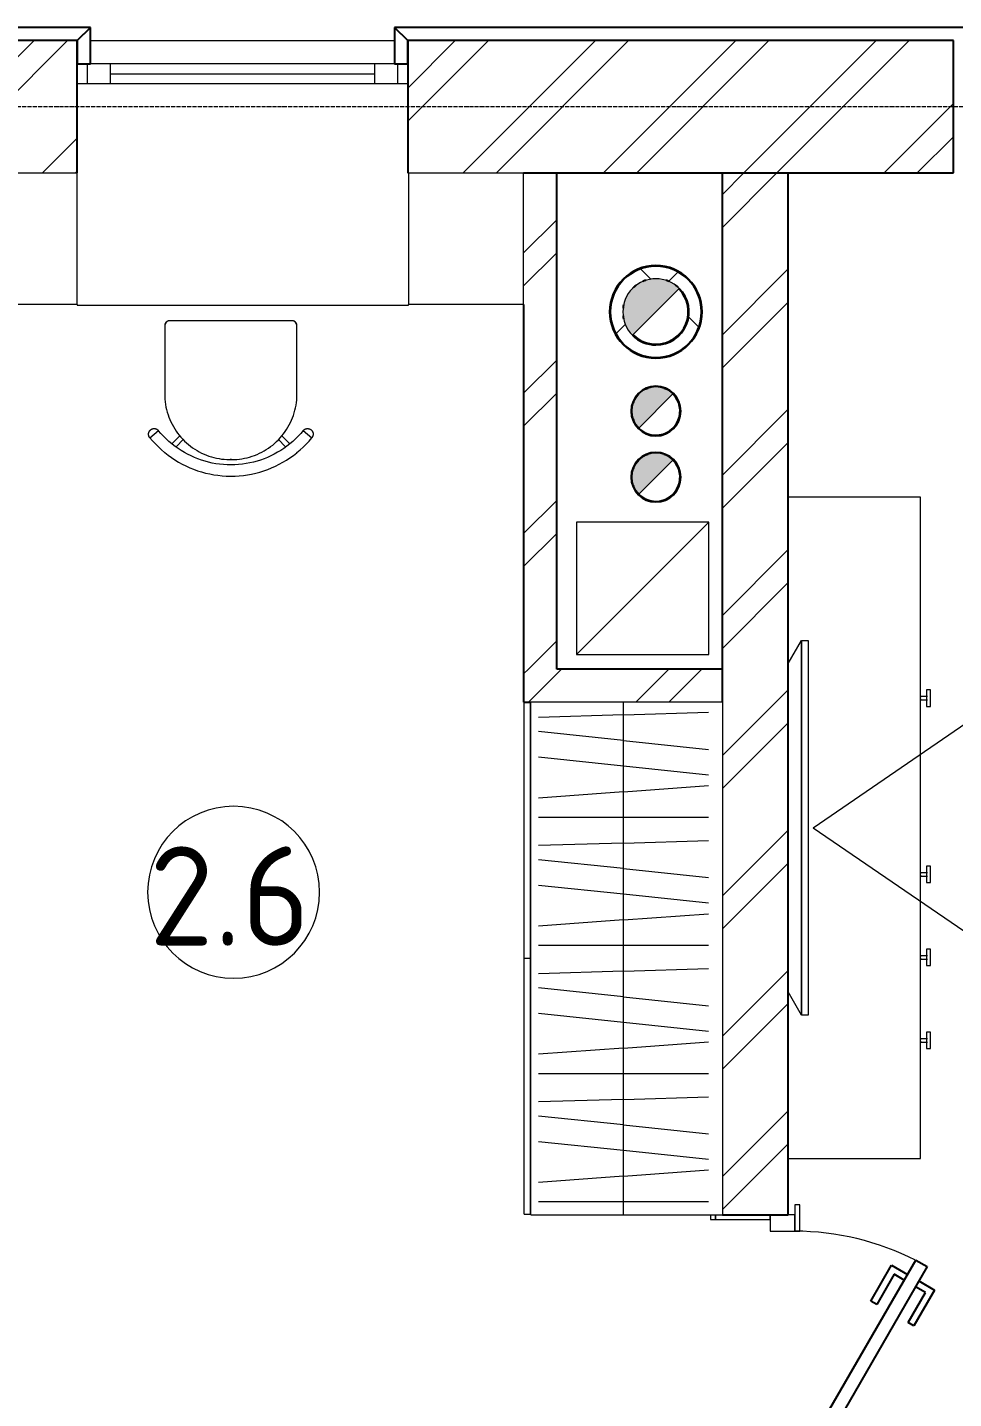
# Model space of a CAD drawing. Header units: millimetres. Extents: x -5016 to 23572, y 233981 to 377995.
# Drawn here: x 13500 to 16300, y 309893 to 314040 of the extents above; entities that cross this region are included whole.
import ezdxf

# ---------------------------------------------------------------- set-up
doc = ezdxf.new("R2010")
doc.units = ezdxf.units.MM
doc.linetypes.add('Осевая 12-2-2', pattern=[16, 12, -2, 0, -2])
for name, color, linetype, lineweight in [('A-AREA-IDEN', 8, 'Continuous', 13), ('A-COLS', 8, 'Continuous', 13), ('A-DETL-GENF', 9, 'Continuous', 13), ('A-DOOR', 8, 'Continuous', 13), ('A-GLAZ', 8, 'Continuous', 13), ('A-WALL', 8, 'Continuous', 13), ('A-WALL-PATT', 8, 'Continuous', 13), ('I-FURN', 9, 'Continuous', 13), ('M-EQPM', 9, 'Continuous', 13), ('S-GRID', 8, 'Continuous', 13), ('АР_подложка', 8, 'Continuous', 13)]:
    doc.layers.add(name, color=color, linetype=linetype, lineweight=lineweight)
doc.layers.add('A-DETL', color=9, linetype='Continuous', lineweight=13, true_color=0xc200a600)
doc.styles.add('GOST Common', font='GOST_Common.ttf', dxfattribs={"height": 300})
pattern_1 = [(45, (0, 0), (-212.132, 212.132), []), (45, (0, 100), (-212.132, 212.132), [])]

# ---------------------------------------------------------------- blocks, each defined once
blk = doc.blocks.new('INT 15 Тумба - INT 15 Тумба-1564459-Этаж 2 - План кровли')
at = {"layer": 'I-FURN'}
for p, q in [((-1000, 200), (-1000, -200)), ((1000, -200), (1000, 200)), ((-1000, -200), (1000, -200)), ((-648, -200), (-648, -221)), ((-645.5, -200), (-648, -200)), ((-647.8, -200), (-648, -200)), ((-638, -200), (-640.5, -200)), ((-638, -200), (-638.2, -200)), ((-638, -221), (-638, -200)), ((-397, -200), (-397, -221)), ((-394.5, -200), (-397, -200)), ((-396.8, -200), (-397, -200)), ((-387, -200), (-389.5, -200)), ((-387, -200), (-387.2, -200)), ((-387, -221), (-387, -200)), ((-146, -200), (-146, -221)), ((-143.5, -200), (-146, -200)), ((-145.8, -200), (-146, -200)), ((-136, -200), (-138.5, -200)), ((-136, -200), (-136.2, -200)), ((-136, -221), (-136, -200)), ((387, -200), (387, -221)), ((389.5, -200), (387, -200)), ((387.2, -200), (387, -200)), ((397, -200), (394.5, -200)), ((397, -200), (396.8, -200)), ((397, -221), (397, -200)), ((-618, -218), (-668, -218)), ((-668, -218), (-668, -230)), ((-668, -230), (-618, -230)), ((-618, -230), (-618, -218)), ((-367, -218), (-417, -218)), ((-417, -218), (-417, -230)), ((-417, -230), (-367, -230)), ((-367, -230), (-367, -218)), ((-116, -218), (-166, -218)), ((-166, -218), (-166, -230)), ((-166, -230), (-116, -230)), ((-116, -230), (-116, -218)), ((417, -218), (367, -218)), ((367, -218), (367, -230)), ((367, -230), (417, -230)), ((417, -230), (417, -218))]:
    blk.add_line(p, q, dxfattribs=at)
blk = doc.blocks.new('ТВ - Плоский экран1 - ТВ 60_ 3-1356783-Этаж 2 - План кровли')
at = {"layer": 'M-EQPM'}
for p, q in [((-570.5, 18.5), (-500.5, 58.5)), ((492.6, 58.5), (562.6, 18.5)), ((-570.5, -1.5), (-570.5, 18.5)), ((-570.5, 18.5), (562.6, 18.5)), ((562.6, 18.5), (-570.5, 18.5)), ((562.6, 18.5), (562.6, -1.5)), ((562.6, -1.5), (-570.5, -1.5)), ((-3.9, -16.5), (-441.8, -655.4)), ((-3.9, -16.5), (433.9, -655.4))]:
    blk.add_line(p, q, dxfattribs=at)
blk = doc.blocks.new('INT 19 Дверь межкомнатная одностворчатая - 900 х 2370 _800_ Глухое Л-НАР-1569067-Этаж 2 - План кровли')
at = {"layer": 'A-DOOR', "lineweight": 25}
for p, q in [((-249.5, 495), (-222, 542.6)), ((-222, 542.6), (-113.8, 480.1)), ((-312.8, 485.4), (-292.8, 520)), ((-292.8, 520), (400, 120)), ((-214.7, 515.3), (-232.2, 485)), ((-123.8, 462.8), (-214.7, 515.3)), ((380, 85.4), (-312.8, 485.4)), ((-297, 412.7), (-269.5, 460.4)), ((-113.8, 480.1), (-123.8, 462.8)), ((-252.2, 450.4), (-269.7, 420)), ((-269.7, 420), (-178.8, 367.5)), ((-188.8, 350.2), (-297, 412.7)), ((-178.8, 367.5), (-188.8, 350.2)), ((400, 120), (380, 85.4))]:
    blk.add_line(p, q, dxfattribs=at)
at = {"layer": 'A-DOOR'}
for p, q in [((-400, 135), (-480, 135)), ((-480, 135), (-480, 120)), ((-400, 120), (-400, 135)), ((480, 135), (400, 135)), ((400, 135), (400, 120)), ((480, 120), (480, 135)), ((-480, 120), (-400, 120)), ((-400, 120), (-450, 120)), ((-450, 120), (-450, 100)), ((-400, 45), (-400, 120)), ((400, 120), (480, 120)), ((450, 120), (400, 120)), ((400, 120), (400, 45)), ((450, 100), (450, 120)), ((-435, 45), (-450, 45)), ((-450, 45), (-400, 45)), ((-435, -120), (-435, 45)), ((400, 45), (450, 45)), ((450, 45), (435, 45)), ((435, 45), (435, -120)), ((-450, -120), (-435, -120)), ((-435, -120), (-450, -120)), ((-435, -135), (-435, -120)), ((435, -120), (450, -120)), ((515, -120), (435, -120)), ((435, -120), (435, -135)), ((450, -120), (450, -100)), ((515, -135), (515, -120)), ((-450, -135), (-435, -135)), ((435, -135), (515, -135))]:
    blk.add_line(p, q, dxfattribs=at)
blk.add_arc((400, 120), 800, 152.873, 180, dxfattribs=at)
blk = doc.blocks.new('INT 20 Окно Прямоугольник 1ст - INT 20 Окно Прямоугольник 1ст 1000-3000h остекление-1568838-Этаж 2 - План кровли')
at = {"layer": 'A-GLAZ'}
for p, q in [((-470, 130), (-470, 70)), ((-400, 130), (-460, 130)), ((460, 130), (400, 130)), ((470, 70), (470, 130)), ((-500, 70), (-470, 70)), ((-470, 70), (-400, 70)), ((400, 70), (470, 70)), ((470, 70), (500, 70))]:
    blk.add_line(p, q, dxfattribs=at)
blk = doc.blocks.new('INT 20 Откосы окон снаружи Прямоугольник - INT 20 Откосы окон снаружи Прямоугольник-1566574-Этаж 2 - План кровли')
at = {"layer": 'A-WALL', "lineweight": 25}
for p, q in [((-476.7, 30), (-516.7, -10)), ((-476.7, -80), (-476.7, 30)), ((483.3, -10), (443.3, 30)), ((443.3, 30), (443.3, -80)), ((-516.7, -10), (-516.7, -80)), ((483.3, -80), (483.3, -10)), ((-516.7, -80), (-476.7, -80)), ((443.3, -80), (483.3, -80))]:
    blk.add_line(p, q, dxfattribs=at)
blk = doc.blocks.new('INT 20 Стекло - Стекло-1566582-Этаж 2 - План кровли')
at = {"layer": 'A-GLAZ'}
for p, q in [((400, 30), (-400, 30)), ((-400, 30), (-400, -30)), ((-400, 0), (400, 0)), ((400, -30), (400, 30)), ((-400, -30), (400, -30))]:
    blk.add_line(p, q, dxfattribs=at)
blk = doc.blocks.new('INT 18 Шкаф-ящики - INT 18 Шкаф-ящики-1565588-Этаж 2 - План кровли')
at = {"layer": 'I-FURN'}
for p, q in [((500.75, 320), (-500.75, 320)), ((-500.75, 320), (-500.75, 318)), ((500.75, 318), (500.75, 320))]:
    blk.add_line(p, q, dxfattribs=at)
blk = doc.blocks.new('INT Стул Delo Нра - INT Стул Delo Нра-V14-Этаж 2 - План кровли')
at = {"layer": 'I-FURN'}
for p, q in [((2, 195), (-2, 195)), ((-2, 195), (2, 195)), ((-218.7, 107.5), (-245, 129)), ((-178.4, 147.6), (-154, 122.9)), ((-143.3, 133.4), (-165.6, 156.1)), ((165.6, 156.1), (143.4, 133.5)), ((154.2, 123.1), (178.4, 147.6)), ((245, 129), (218.7, 107.5)), ((-200, -3), (-200, -210)), ((200, -210), (200, -3)), ((-185, -225), (185, -225))]:
    blk.add_line(p, q, dxfattribs=at)
at = {"layer": 'I-FURN', "flags": 128}
for points in [[(0, 245), (-12.7, 244.7), (-25.3, 244), (-37.9, 242.7), (-50.5, 241), (-62.9, 238.7), (-75.3, 235.9), (-87.5, 232.7), (-99.6, 228.9), (-111.6, 224.7), (-123.3, 220), (-134.9, 214.8), (-146.3, 209.2), (-157.4, 203.1), (-168.2, 196.6), (-178.8, 189.7), (-189.1, 182.3), (-199.2, 174.6), (-200, 173.9)], [(-178.5, 147.5), (-169.6, 154.5), (-160.4, 161.1), (-151, 167.3), (-141.3, 173.1), (-131.4, 178.6), (-121.3, 183.7), (-111, 188.3), (-100.5, 192.5), (-89.9, 196.3), (-79.1, 199.7), (-68.1, 202.7), (-57.1, 205.2), (-46, 207.2), (-34.8, 208.8), (-23.6, 210), (-12.3, 210.7), (-1, 211), (0, 211)], [(200, 173.9), (190, 181.7), (179.7, 189.1), (169.2, 196), (158.3, 202.6), (147.2, 208.7), (135.9, 214.4), (124.3, 219.6), (112.6, 224.3), (100.7, 228.6), (88.6, 232.4), (76.3, 235.7), (64, 238.5), (51.5, 240.8), (39, 242.6), (26.4, 243.9), (13.8, 244.7), (1.1, 245), (0, 245)], [(0, 211), (11.3, 210.8), (22.6, 210.1), (33.8, 209), (45, 207.4), (56.2, 205.4), (67.2, 202.9), (78.1, 200), (88.9, 196.6), (99.6, 192.9), (110.1, 188.7), (120.4, 184.1), (130.6, 179.1), (140.5, 173.6), (150.2, 167.8), (159.6, 161.6), (168.8, 155), (177.8, 148.1), (178.5, 147.5)], [(-200, 173.9), (-209.7, 165.7), (-219, 157.1), (-228, 148.2), (-236.6, 138.9), (-244.8, 129.2), (-245, 129)], [(-2, 195), (-9.9, 194.8), (-17.8, 194.4), (-25.7, 193.6), (-33.5, 192.5), (-41.3, 191.1), (-49.1, 189.3), (-56.7, 187.3), (-64.3, 184.9), (-71.8, 182.3), (-79.1, 179.4), (-86.3, 176.1), (-93.4, 172.6), (-100.4, 168.8), (-107.2, 164.8), (-113.8, 160.4), (-120.2, 155.8), (-126.5, 151), (-132.6, 145.9), (-138.4, 140.5), (-144, 134.9), (-149.4, 129.2), (-154.6, 123.2), (-159.5, 117), (-164.2, 110.6), (-168.6, 104), (-172.8, 97.2), (-176.6, 90.3), (-180.2, 83.3), (-183.5, 76.1), (-186.5, 68.7), (-189.3, 61.3), (-191.7, 53.8), (-193.8, 46.1), (-195.6, 38.4), (-197.1, 30.7), (-198.3, 22.8), (-199.2, 15), (-199.7, 7.1), (-200, -0.9), (-200, -3)], [(200, -3), (199.8, 4.9), (199.4, 12.8), (198.6, 20.7), (197.5, 28.5), (196.1, 36.3), (194.3, 44.1), (192.3, 51.7), (189.9, 59.3), (187.3, 66.8), (184.4, 74.1), (181.1, 81.3), (177.6, 88.4), (173.8, 95.4), (169.8, 102.2), (165.4, 108.8), (160.8, 115.2), (156, 121.5), (150.9, 127.6), (145.5, 133.4), (139.9, 139), (134.2, 144.4), (128.2, 149.6), (122, 154.5), (115.6, 159.2), (109, 163.6), (102.2, 167.8), (95.3, 171.6), (88.3, 175.2), (81.1, 178.5), (73.7, 181.5), (66.3, 184.3), (58.8, 186.7), (51.1, 188.8), (43.4, 190.6), (35.7, 192.1), (27.8, 193.3), (20, 194.2), (12.1, 194.7), (4.1, 195), (2, 195)], [(245, 129), (236.8, 138.6), (228.2, 147.9), (219.2, 156.9), (209.9, 165.5), (200.2, 173.7), (200, 173.9)], [(-218.7, 107.5), (-219.1, 106.9), (-219.6, 106.4), (-220.1, 106), (-220.6, 105.5), (-221.1, 105.1), (-221.6, 104.6), (-222.2, 104.2), (-222.8, 103.9), (-223.3, 103.5), (-223.9, 103.2), (-224.5, 102.9), (-225.2, 102.6), (-225.8, 102.3), (-226.4, 102.1), (-227.1, 101.9), (-227.7, 101.7), (-228.4, 101.6), (-229.1, 101.5), (-229.7, 101.4), (-230.4, 101.3), (-231.1, 101.2), (-231.8, 101.2), (-232.5, 101.2), (-233.1, 101.3), (-233.8, 101.3), (-234.5, 101.4), (-235.2, 101.6), (-235.8, 101.7), (-236.5, 101.9), (-237.1, 102.1), (-237.8, 102.3), (-238.4, 102.5), (-239, 102.8), (-239.6, 103.1), (-240.2, 103.4), (-240.8, 103.8), (-241.4, 104.2), (-241.9, 104.5), (-242.5, 105), (-243, 105.4), (-243.5, 105.9), (-244, 106.3), (-244.5, 106.8), (-244.9, 107.3), (-245.3, 107.9), (-245.7, 108.4), (-246.1, 109), (-246.5, 109.6), (-246.8, 110.1), (-247.1, 110.8), (-247.4, 111.4), (-247.7, 112), (-247.9, 112.6), (-248.1, 113.3), (-248.3, 113.9), (-248.5, 114.6), (-248.6, 115.3), (-248.7, 115.9), (-248.8, 116.6), (-248.8, 117.3), (-248.8, 118), (-248.8, 118.6), (-248.8, 119.3), (-248.8, 120), (-248.7, 120.7), (-248.6, 121.4), (-248.4, 122), (-248.3, 122.7), (-248.1, 123.3), (-247.8, 124), (-247.6, 124.6), (-247.3, 125.2), (-247, 125.8), (-246.7, 126.4), (-246.4, 127), (-246, 127.6), (-245.6, 128.2), (-245.2, 128.7), (-245, 129)], [(-218.7, 107.5), (-211.4, 116.1), (-203.7, 124.4), (-195.7, 132.3), (-187.4, 140), (-178.7, 147.3), (-178.5, 147.5)], [(178.5, 147.5), (187.2, 140.2), (195.5, 132.5), (203.5, 124.6), (211.2, 116.3), (218.5, 107.7), (218.7, 107.5)], [(245, 129), (245.4, 128.5), (245.8, 127.9), (246.2, 127.3), (246.5, 126.8), (246.9, 126.2), (247.2, 125.6), (247.5, 124.9), (247.7, 124.3), (248, 123.7), (248.2, 123), (248.3, 122.4), (248.5, 121.7), (248.6, 121), (248.7, 120.4), (248.8, 119.7), (248.8, 119), (248.8, 118.3), (248.8, 117.7), (248.8, 117), (248.7, 116.3), (248.6, 115.6), (248.5, 115), (248.4, 114.3), (248.2, 113.6), (248, 113), (247.8, 112.3), (247.6, 111.7), (247.3, 111.1), (247, 110.5), (246.7, 109.9), (246.3, 109.3), (245.9, 108.7), (245.6, 108.2), (245.1, 107.6), (244.7, 107.1), (244.2, 106.6), (243.8, 106.1), (243.3, 105.6), (242.8, 105.2), (242.2, 104.8), (241.7, 104.4), (241.1, 104), (240.5, 103.6), (240, 103.3), (239.4, 103), (238.7, 102.7), (238.1, 102.4), (237.5, 102.2), (236.8, 102), (236.2, 101.8), (235.5, 101.6), (234.8, 101.5), (234.2, 101.4), (233.5, 101.3), (232.8, 101.3), (232.1, 101.2), (231.5, 101.2), (230.8, 101.3), (230.1, 101.3), (229.4, 101.4), (228.8, 101.5), (228.1, 101.6), (227.4, 101.8), (226.8, 102), (226.1, 102.2), (225.5, 102.5), (224.9, 102.7), (224.3, 103), (223.7, 103.3), (223.1, 103.7), (222.5, 104), (221.9, 104.4), (221.4, 104.8), (220.9, 105.3), (220.4, 105.7), (219.9, 106.2), (219.4, 106.7), (218.9, 107.2), (218.7, 107.5)], [(-200, -210), (-200, -210.6), (-200, -211.2), (-199.9, -211.8), (-199.8, -212.4), (-199.7, -213), (-199.6, -213.6), (-199.4, -214.1), (-199.2, -214.7), (-199, -215.3), (-198.8, -215.8), (-198.6, -216.4), (-198.3, -216.9), (-198, -217.5), (-197.7, -218), (-197.4, -218.5), (-197, -219), (-196.7, -219.4), (-196.3, -219.9), (-195.9, -220.3), (-195.5, -220.8), (-195, -221.2), (-194.6, -221.6), (-194.1, -221.9), (-193.6, -222.3), (-193.1, -222.6), (-192.6, -222.9), (-192.1, -223.2), (-191.5, -223.5), (-191, -223.8), (-190.4, -224), (-189.9, -224.2), (-189.3, -224.4), (-188.7, -224.5), (-188.1, -224.7), (-187.5, -224.8), (-187, -224.9), (-186.4, -224.9), (-185.8, -225), (-185.2, -225), (-185, -225)], [(185, -225), (185.6, -225), (186.2, -225), (186.8, -224.9), (187.4, -224.8), (188, -224.7), (188.6, -224.6), (189.1, -224.4), (189.7, -224.2), (190.3, -224), (190.8, -223.8), (191.4, -223.6), (191.9, -223.3), (192.5, -223), (193, -222.7), (193.5, -222.4), (194, -222), (194.4, -221.7), (194.9, -221.3), (195.3, -220.9), (195.8, -220.5), (196.2, -220), (196.6, -219.6), (196.9, -219.1), (197.3, -218.6), (197.6, -218.1), (197.9, -217.6), (198.2, -217.1), (198.5, -216.5), (198.8, -216), (199, -215.4), (199.2, -214.9), (199.4, -214.3), (199.5, -213.7), (199.7, -213.1), (199.8, -212.5), (199.9, -212), (199.9, -211.4), (200, -210.8), (200, -210.2), (200, -210)]]:
    blk.add_lwpolyline(points, dxfattribs=at)
at = {"layer": 'I-FURN'}
for centre, radius, start, end in [((-2, -3), 198, 90, 92.1537), ((2, -3), 198, 87.8463, 90), ((-2, -3), 198, 135, 138.355), ((2, -3), 198, 45, 48.355), ((-2, -3), 198, 177.8463, 180), ((2, -3), 198, 0, 2.1537), ((-185, -210), 15, 180, 270), ((-185, -210), 15, 180, 270), ((-185, -210), 15, 210, 240), ((185, -210), 15, 270, 0), ((185, -210), 15, 270, 360), ((185, -210), 15, 300, 330)]:
    blk.add_arc(centre, radius, start, end, dxfattribs=at)
blk = doc.blocks.new('INT 18 Шкаф - INT 18 Шкаф-1566147-Этаж 2 - План кровли')
at = {"layer": 'I-FURN'}
for p, q in [((-475, 350), (475, 350)), ((-475, 350), (-475, -48)), ((475, -48), (475, 350)), ((475, -48), (-475, -48))]:
    blk.add_line(p, q, dxfattribs=at)
blk = doc.blocks.new('INT 18 Шкаф - INT 18 Шкаф-1609325-Этаж 2 - План кровли')
at = {"layer": 'I-FURN'}
for p, q in [((-174.25, 48), (-174.25, -350)), ((-174.25, 48), (174.25, 48)), ((174.25, -350), (174.25, 48)), ((174.25, -350), (-174.25, -350))]:
    blk.add_line(p, q, dxfattribs=at)
blk = doc.blocks.new('INT 18 Шкаф - INT 18 Шкаф-1610279-Этаж 2 - План кровли')
at = {"layer": 'A-DETL-GENF'}
for p, q in [((-736.3, -307), (-736.3, 207)), ((-658.8, -50), (-677.6, 207)), ((-581.3, -50), (-554.3, 207)), ((-503.8, -50), (-476.8, 207)), ((-426.3, -50), (-434.1, 207)), ((-348.8, -307), (-348.8, 207)), ((-271.3, -50), (-290.1, 207)), ((-193.8, -50), (-166.8, 207)), ((-116.3, -50), (-89.2, 207)), ((-38.8, -50), (-46.6, 207)), ((38.8, -307), (38.8, 207)), ((116.3, -50), (97.4, 207)), ((193.8, -50), (220.8, 207)), ((271.3, -50), (298.3, 207)), ((348.8, -50), (340.9, 207)), ((426.3, -307), (426.3, 207)), ((503.8, -50), (484.9, 207)), ((581.3, -50), (608.3, 207)), ((658.8, -50), (685.8, 207)), ((736.3, -50), (728.4, 207)), ((-775, -50), (-387.5, -50)), ((-658.8, -50), (-639.9, -307)), ((-608.3, -307), (-581.3, -50)), ((-503.8, -50), (-530.8, -307)), ((-426.3, -50), (-418.4, -307)), ((-387.5, -50), (0, -50)), ((-271.3, -50), (-252.4, -307)), ((-220.8, -307), (-193.8, -50)), ((-116.3, -50), (-143.3, -307)), ((-38.8, -50), (-30.9, -307)), ((0, -50), (387.5, -50)), ((116.3, -50), (135.1, -307)), ((166.8, -307), (193.8, -50)), ((271.3, -50), (244.3, -307)), ((348.8, -50), (356.6, -307)), ((387.5, -50), (775, -50)), ((503.8, -50), (522.6, -307)), ((554.3, -307), (581.3, -50)), ((658.8, -50), (631.8, -307)), ((736.3, -50), (744.1, -307))]:
    blk.add_line(p, q, dxfattribs=at)
at = {"layer": 'I-FURN'}
for p, q in [((-773.5, 250), (-0.8, 250)), ((-773.5, 250), (-773.5, 232)), ((-0.8, 232), (-0.8, 250)), ((0.8, 250), (773.5, 250)), ((0.8, 250), (0.8, 232)), ((773.5, 232), (773.5, 250)), ((-775, 230), (-775, -350)), ((-775, 230), (775, 230)), ((-0.8, 232), (-773.5, 232)), ((773.5, 232), (0.8, 232)), ((775, -350), (775, 230)), ((775, -350), (-775, -350))]:
    blk.add_line(p, q, dxfattribs=at)
blk = doc.blocks.new('INT Марка помещения - Номер помещения _ Площадь _ Имя-1615504-Этаж 2 - План кровли')
at = {"layer": 'A-AREA-IDEN'}
for start, end in [(360, 180), (180, 360)]:
    blk.add_arc((0, 0), 2.6, start, end, dxfattribs=at)
blk = doc.blocks.new('АР_k2roof1')
at = {"layer": 'A-COLS'}
h = blk.add_hatch(dxfattribs=at)
h.set_pattern_fill('FP_3', color=256, style=0, pattern_type=2)
h.set_pattern_definition([(45, (0, 0), (-141.4214, 141.4214), []), (135, (0, 0), (-141.4214, -141.4214), [])])
h.paths.add_polyline_path([(17568.2, 17714.6), (17607.1, 17720.2), (17642.8, 17736.6), (17672.5, 17762.3), (17693.7, 17795.3), (17704.8, 17833), (17704.8, 17872.3), (17693.7, 17910), (17672.5, 17943), (17642.8, 17968.7), (17607.1, 17985.1), (17568.2, 17990.6), (17529.3, 17985.1), (17493.6, 17968.7), (17463.9, 17943), (17442.7, 17910), (17431.6, 17872.3), (17431.6, 17833), (17442.7, 17795.3), (17463.9, 17762.3), (17493.6, 17736.6), (17529.3, 17720.2)])
h.paths.add_polyline_path([(17568.2, 17752.6), (17534, 17758.7), (17503.9, 17776), (17481.6, 17802.6), (17471.6, 17826.8), (17468.2, 17852.6), (17471.6, 17878.5), (17481.7, 17902.8), (17497.5, 17923.4), (17518.2, 17939.2), (17542.3, 17949.2), (17568.2, 17952.6), (17594.1, 17949.2), (17618.2, 17939.2), (17638.1, 17922.5), (17654.8, 17902.6), (17666.7, 17870), (17666.7, 17835.3), (17654.8, 17802.6), (17632.5, 17776), (17602.4, 17758.7)])
at = {"layer": 'A-DETL-GENF'}
for points in [[(17497.5, 17781.9), (17638.9, 17923.4), (17618.2, 17939.2), (17594.1, 17949.2), (17568.2, 17952.6), (17542.3, 17949.2), (17518.2, 17939.2), (17497.5, 17923.4), (17481.6, 17902.6), (17471.6, 17878.5), (17468.2, 17852.6), (17471.6, 17826.8), (17481.7, 17802.5)], [(17516.6, 17501), (17619.8, 17604.3), (17604.7, 17615.9), (17587.1, 17623.2), (17568.2, 17625.6), (17549.3, 17623.2), (17528.4, 17613.3), (17516.6, 17604.3), (17505, 17589.1), (17497.7, 17571.5), (17495.2, 17552.6), (17497.7, 17533.7), (17505, 17516.1)], [(17516.6, 17301), (17619.8, 17404.3), (17604.7, 17415.9), (17587.1, 17423.2), (17568.2, 17425.6), (17549.3, 17423.2), (17531.7, 17415.9), (17516.6, 17404.3), (17505, 17389.1), (17497.7, 17371.5), (17495.2, 17352.6), (17497.7, 17333.7), (17505, 17316.1)]]:
    blk.add_hatch(color=256, dxfattribs=at).paths.add_polyline_path(points)
at = {"layer": 'A-WALL-PATT', "lineweight": 9}
h = blk.add_hatch(dxfattribs=at)
h.set_pattern_fill('FP_1', color=256, style=0, pattern_type=2)
h.set_pattern_definition(pattern_1)
h.paths.add_polyline_path([(21968.2, 18272.6), (21968.2, 18672.6), (21468.2, 18672.6), (21468.2, 18272.6), (21814.1, 18272.6)])
h.paths.add_polyline_path([(18203.8, 18272.6), (18468.2, 18272.6), (18468.2, 18672.6), (16818.2, 18672.6), (16818.2, 18272.6), (17481.7, 18272.6)])
h.paths.add_polyline_path([(15818.2, 18272.6), (15818.2, 18672.6), (14568.2, 18672.6), (14568.2, 18272.6), (14868.2, 18272.6)])
h = blk.add_hatch(dxfattribs=at)
h.set_pattern_fill('FP_1', color=256, style=0, pattern_type=2)
h.set_pattern_definition(pattern_1)
h.paths.add_polyline_path([(17168.2, 16772.6), (17268.2, 16772.6), (17268.2, 18272.6), (17168.2, 18272.6), (17168.2, 17485.7)])
h = blk.add_hatch(dxfattribs=at)
h.set_pattern_fill('FP_1', color=256, style=0, pattern_type=2)
h.set_pattern_definition(pattern_1)
h.paths.add_polyline_path([(17968.2, 13722.6), (17968.2, 14222.6), (17768.2, 14222.6), (17768.2, 13722.6), (17842.8, 13722.6)])
h.paths.add_polyline_path([(17968.2, 15122.6), (17968.2, 18272.6), (17768.2, 18272.6), (17768.2, 16672.6), (17769.7, 16672.6), (17769.7, 15122.6)])
h = blk.add_hatch(dxfattribs=at)
h.set_pattern_fill('FP_1', color=256, style=0, pattern_type=2)
h.set_pattern_definition(pattern_1)
h.paths.add_polyline_path([(17768.2, 16672.6), (17768.2, 16772.6), (17168.2, 16772.6), (17168.2, 16672.6), (17481.7, 16672.6)])
at = {"layer": 'A-COLS', "lineweight": 25}
for centre, radius, start, end in [((17568.2, 17852.6), 140, 90, 270), ((17568.2, 17852.6), 138, 90, 270), ((17568.2, 17852.6), 138, 90, 270), ((17568.2, 17852.6), 140, 270, 90), ((17568.2, 17852.6), 138, 270, 90), ((17568.2, 17852.6), 138, 270, 90), ((17568.2, 17852.6), 100, 126.6454, 132.023), ((17568.2, 17852.6), 100, 126.6454, 132.023), ((17568.2, 17852.6), 100, 107.977, 113.3546), ((17568.2, 17852.6), 100, 107.977, 113.3546), ((17568.2, 17852.6), 100, 270, 44.9617), ((17568.2, 17852.6), 100, 270, 44.9617), ((17568.2, 17852.6), 98, 270, 44.9617), ((17568.2, 17852.6), 100, 66.6454, 72.023), ((17568.2, 17852.6), 100, 66.6454, 72.023), ((17568.2, 17852.6), 100, 47.977, 53.3546), ((17568.2, 17852.6), 100, 47.977, 53.3546), ((17568.2, 17852.6), 100, 167.977, 173.3546), ((17568.2, 17852.6), 100, 167.977, 173.3546), ((17568.2, 17852.6), 100, 186.6454, 192.023), ((17568.2, 17852.6), 100, 186.6454, 192.023), ((17568.2, 17852.6), 100, 224.9617, 270), ((17568.2, 17852.6), 100, 224.9617, 270), ((17568.2, 17852.6), 98, 224.9617, 270), ((17568.2, 17552.6), 75, 90, 270), ((17568.2, 17552.6), 73, 109.9712, 115.0288), ((17568.2, 17552.6), 75, 270, 90), ((17568.2, 17552.6), 73, 64.9712, 70.0288), ((17568.2, 17552.6), 73, 154.9712, 160.0288), ((17568.2, 17552.6), 73, 270, 45), ((17568.2, 17552.6), 73, 199.9712, 205.0288), ((17568.2, 17552.6), 73, 225, 270), ((17568.2, 17352.6), 75, 90, 270), ((17568.2, 17352.6), 73, 109.9712, 115.0288), ((17568.2, 17352.6), 75, 270, 90), ((17568.2, 17352.6), 73, 64.9712, 70.0288), ((17568.2, 17352.6), 73, 154.9712, 160.0288), ((17568.2, 17352.6), 73, 270, 45), ((17568.2, 17352.6), 73, 199.9712, 205.0288), ((17568.2, 17352.6), 73, 225, 270)]:
    blk.add_arc(centre, radius, start, end, dxfattribs=at)
at = {"layer": 'A-DETL', "color": 7}
for p, q in [((17728.4, 17216.8), (17328.4, 17216.8)), ((17328.4, 17216.8), (17328.4, 16816.8)), ((17328.4, 16816.8), (17728.4, 17216.8)), ((17728.4, 16816.8), (17728.4, 17216.8)), ((17328.4, 16816.8), (17728.4, 16816.8))]:
    blk.add_line(p, q, dxfattribs=at)
at = {"layer": 'A-DETL-GENF'}
for p, q in [((17497.5, 17781.9), (17638.9, 17923.4)), ((17516.6, 17501), (17619.8, 17604.3)), ((17516.6, 17301), (17619.8, 17404.3))]:
    blk.add_line(p, q, dxfattribs=at)
for centre, radius in [((17568.2, 17852.6), 100), ((17568.2, 17552.6), 73), ((17568.2, 17352.6), 73)]:
    blk.add_arc(centre, radius, 45, 225, dxfattribs=at)
at = {"layer": 'A-WALL', "lineweight": 25}
for p, q in [((15858.2, 18712.6), (15008.2, 18712.6)), ((15818.2, 18672.6), (15858.2, 18712.6)), ((18508.2, 18712.6), (16778.2, 18712.6)), ((16778.2, 18712.6), (16818.2, 18672.6)), ((15818.2, 18672.6), (14968.2, 18672.6)), ((15818.2, 18272.6), (15818.2, 18672.6)), ((16818.2, 18672.6), (16818.2, 18272.6)), ((18468.2, 18672.6), (16818.2, 18672.6)), ((18468.2, 18272.6), (18468.2, 18672.6)), ((16818.2, 18272.6), (16819.7, 18272.6)), ((17168.2, 18272.6), (18468.2, 18272.6)), ((17268.2, 16772.6), (17268.2, 18272.6)), ((17768.2, 18272.6), (17768.2, 16672.6)), ((17968.2, 15122.6), (17968.2, 18272.6)), ((17168.2, 17874.6), (17168.2, 16672.6)), ((17768.2, 16772.6), (17268.2, 16772.6)), ((17168.2, 16672.6), (17189.7, 16672.6)), ((17769.7, 15122.6), (17968.2, 15122.6))]:
    blk.add_line(p, q, dxfattribs=at)
at = {"layer": 'A-WALL'}
blk.add_line((15858.2, 18672.6), (16778.2, 18672.6), dxfattribs=at)
at = {"layer": 'S-GRID', "color": 251, "linetype": 'Осевая 12-2-2', "true_color": 0x646464}
blk.add_line((23375.6, 18472.6), (-1176.1, 18472.6), dxfattribs=at)
at = {"layer": 'A-AREA-IDEN', "xscale": 99.99999999999993, "yscale": 99.99999999999993, "zscale": 99.99999999999993}
blk.add_blockref('INT Марка помещения - Номер помещения _ Площадь _ Имя-1615504-Этаж 2 - План кровли', (16291.3, 16097.4), dxfattribs=at)
at = {"layer": 'A-DOOR', "lineweight": 25, "rotation": 269.9999999999999}
blk.add_blockref('INT 19 Дверь межкомнатная одностворчатая - 900 х 2370 _800_ Глухое Л-НАР-1569067-Этаж 2 - План кровли', (17868.2, 14672.6), dxfattribs=at)
at = {"layer": 'A-GLAZ'}
for name, p in [('INT 20 Окно Прямоугольник 1ст - INT 20 Окно Прямоугольник 1ст 1000-3000h остекление-1568838-Этаж 2 - План кровли', (16318.2, 18472.6)), ('INT 20 Стекло - Стекло-1566582-Этаж 2 - План кровли', (16318.2, 18572.6))]:
    blk.add_blockref(name, p, dxfattribs=at)
at = {"layer": 'A-WALL'}
blk.add_blockref('INT 20 Откосы окон снаружи Прямоугольник - INT 20 Откосы окон снаружи Прямоугольник-1566574-Этаж 2 - План кровли', (16334.9, 18682.6), dxfattribs=at)
at = {"layer": 'I-FURN'}
blk.add_blockref('INT 18 Шкаф - INT 18 Шкаф-1566147-Этаж 2 - План кровли', (15343.2, 17922.6), dxfattribs=at)
for name, p, rotation in [('INT 18 Шкаф - INT 18 Шкаф-1609325-Этаж 2 - План кровли', (16993.9, 17922.6), 180), ('INT 18 Шкаф-ящики - INT 18 Шкаф-ящики-1565588-Этаж 2 - План кровли', (16318.9, 18192.6), 180), ('INT Стул Delo Нра - INT Стул Delo Нра-V14-Этаж 2 - План кровли', (16282.9, 17600.9), 180), ('INT 15 Тумба - INT 15 Тумба-1564459-Этаж 2 - План кровли', (18168.2, 16292.6), 89.99999999999852), ('INT 18 Шкаф - INT 18 Шкаф-1610279-Этаж 2 - План кровли', (17419.7, 15897.6), 90.00000000000344)]:
    blk.add_blockref(name, p, dxfattribs=dict(at, rotation=rotation))
at = {"layer": 'M-EQPM', "rotation": 89.99999999999895}
blk.add_blockref('ТВ - Плоский экран1 - ТВ 60_ 3-1356783-Этаж 2 - План кровли', (18026.7, 16296.6), dxfattribs=at)
at = {"layer": 'A-AREA-IDEN', "insert": (16035.9, 16236.1), "char_height": 300, "width": 625.316, "attachment_point": 1, "style": 'GOST Common'}
blk.add_mtext('2.6', dxfattribs=at)

msp = doc.modelspace()

# ---------------------------------------------------------------- block references
at = {"layer": 'АР_подложка'}
msp.add_blockref('АР_k2roof1', (-2168, 295327), dxfattribs=at)

doc.saveas('drawing.dxf')
